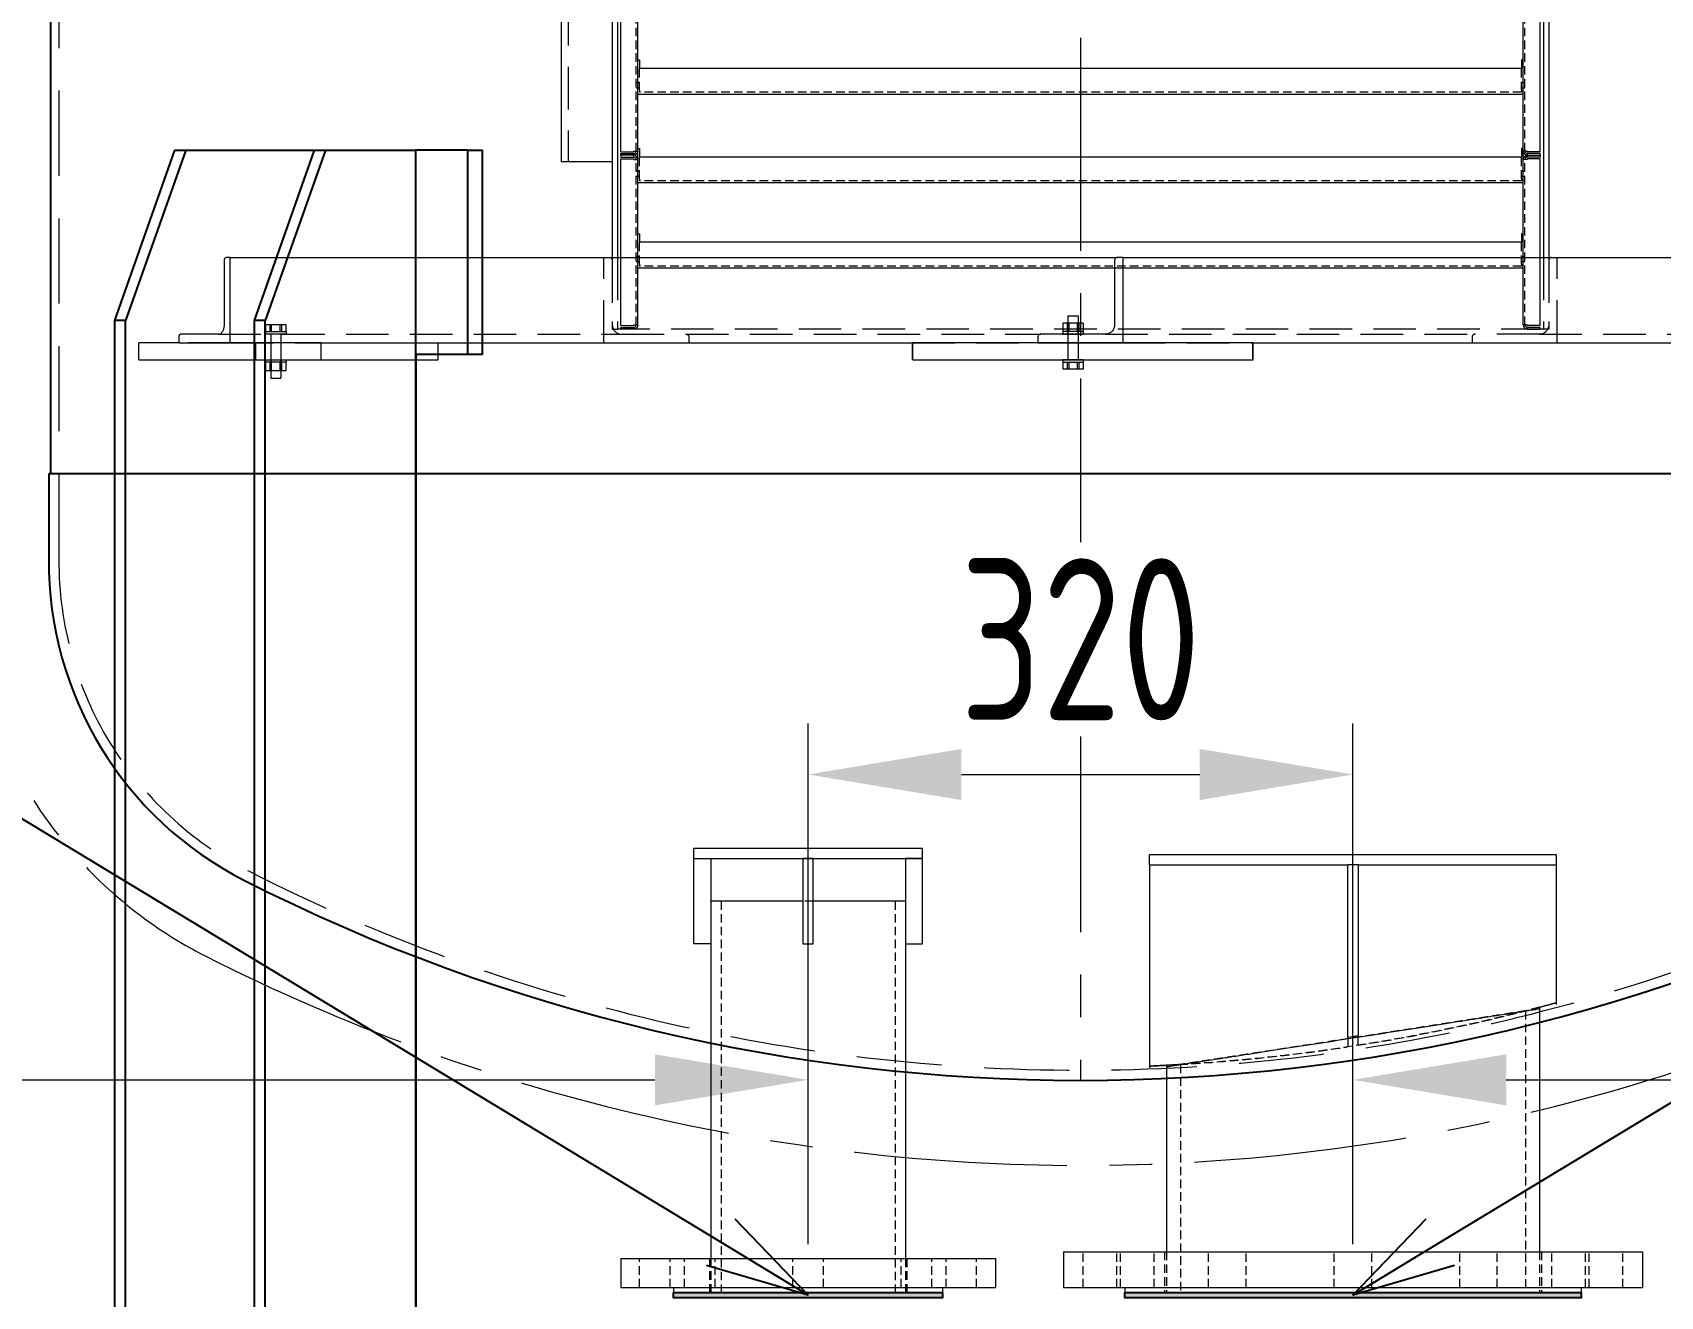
# Model space of a CAD drawing. Header units: millimetres. Extents: x -46397 to 283259, y -8690 to 23983.
# Drawn here: x 2798 to 3754, y 6253 to 6995 of the extents above; entities that cross this region are included whole.
import ezdxf
from ezdxf import colors
from ezdxf.entities.mleader import LeaderData, LeaderLine
from ezdxf.enums import TextEntityAlignment as Align
from ezdxf.math import Vec2, Vec3

# ---------------------------------------------------------------- set-up
doc = ezdxf.new("R2010")
doc.units = ezdxf.units.MM
doc.linetypes.add('CENTER', pattern=[2, 1.25, -0.25, 0.25, -0.25])
doc.linetypes.add('HIDDENX2', pattern=[0.75, 0.5, -0.25])
doc.layers.get('Defpoints').update_dxf_attribs({"lineweight": 0})
for name, color, linetype, lineweight in [('0-Dim', 7, 'Continuous', 0), ('AM_8', 1, 'Continuous', 25), ('DUONGCHINH', 7, 'Continuous', 25), ('DUONGTAM', 1, 'CENTER', 0), ('Long_AM_Visible', 30, 'Continuous', 25), ('PHANTOM 2', 8, 'Continuous', 0)]:
    doc.layers.add(name, color=color, linetype=linetype, lineweight=lineweight)
doc.styles.add('GHI CHÚ 1', font='isocp_IV25.ttf', dxfattribs={"width": 0.8})
doc.styles.add('Long_Text', font='isocp.shx', dxfattribs={"width": 0.7})
doc.styles.get("Standard").update_dxf_attribs({"font": 'isocp.shx', "width": 0.8})
doc.dimstyles.new('1-30SCALE', dxfattribs={"dimtxt": 75, "dimasz": 75, "dimexe": 37.5, "dimexo": 30, "dimgap": 30, "dimtad": 1, "dimtoh": 1, "dimdec": 0, "dimdsep": 46, "dimtxsty": 'GHI CHÚ 1', "dimcen": 0.09, "dimclrd": 256, "dimclre": 256, "dimclrt": 2, "dimadec": 0, "dimazin": 0, "dimtfac": 1, "dimtdec": 0, "dimtofl": 0, "dimtmove": 0, "dimatfit": 3, "dimfxl": 1, "dimlwd": 0, "dimlwe": 0, "dimarcsym": 0})

# ---------------------------------------------------------------- blocks, each defined once
blk = doc.blocks.new('_TagCircle')
at = {"color": 0, "linetype": 'ByBlock', "lineweight": -2, "transparency": 16777216}
blk.add_circle((0, 0), 4, dxfattribs=at)
at = {"layer": 'Long_AM_Visible', "color": 0, "transparency": 16777216, "style": 'Long_Text'}
blk.add_attdef('TAGNUMBER', text='', height=3, dxfattribs=at).set_placement((0, -1.5), align=Align.CENTER)
blk = doc.blocks.new('_Open30')
at = {"color": 0, "linetype": 'ByBlock', "lineweight": -2}
for p, q in [((-1, 0.268), (0, 0)), ((0, 0), (-1, -0.268)), ((0, 0), (-1, 0))]:
    blk.add_line(p, q, dxfattribs=at)
blk = doc.blocks.new('A$C84ccd93c')
at = {"color": 3, "linetype": 'HIDDENX2', "lineweight": 0, "ltscale": 100, "extrusion": (6.89019e-16, 1, 0)}
blk.add_line((-597.67, 1954.61), (-597.67, 454.61), dxfattribs=at)
at = {"color": 3, "linetype": 'HIDDENX2', "lineweight": 0, "ltscale": 100}
blk.add_lwpolyline([(-597.67, 454.61), (-597.67, 404.6, 0.284518), (-485.99, 221.3, 0.238987), (490.65, 221.3, 0.284518), (602.33, 404.6), (602.33, 454.61)], format="xyb", dxfattribs=at)
at = {"layer": 'DUONGCHINH', "color": 2, "ltscale": 10, "extrusion": (6.89019e-16, 1, 0)}
for p in [(-602.67, 1954.61), (607.33, 454.61)]:
    blk.add_line(p, (-602.67, 454.61), dxfattribs=at)
at = {"layer": 'DUONGCHINH', "color": 2, "ltscale": 10}
blk.add_lwpolyline([(-603.67, 454.61), (-603.67, 404.62, 0.28449), (-488.7, 215.95, 0.238987), (493.37, 215.95, 0.28449), (608.33, 404.62), (608.33, 454.61)], format="xyb", close=True, dxfattribs=at)
at = {"layer": 'DUONGTAM', "ltscale": 100}
blk.add_line((2.33, 2310.63), (2.33, 98.6), dxfattribs=at)
blk = doc.blocks.new('A$C21b6e0ab')
at = {"color": 150, "linetype": 'Continuous', "lineweight": 0, "ltscale": 10, "extrusion": (6.89019e-16, 1, 0)}
for p, q in [((-272.67, 1809.62), (-272.67, 581.61)), ((-269.67, 1809.62), (-269.67, 581.61)), ((-269.67, 1809.62), (-269.67, 581.61)), ((274.33, 1809.62), (274.33, 581.61)), ((274.33, 1809.62), (274.33, 581.61)), ((277.33, 1809.62), (277.33, 581.61)), ((-302.67, 1787.82), (-302.67, 637.81)), ((-272.67, 637.81), (-302.67, 637.81)), ((-500.51, 542.11), (-500.51, 579.94)), ((-497.22, 581.61), (-499.42, 581.61)), ((-497.22, 581.61), (-497.22, 531.61)), ((-497.22, 581.61), (24, 581.61)), ((27.33, 581.61), (501.89, 581.61)), ((-5.08, 547.36), (-1.82, 547.36)), ((-5.08, 547.36), (-5.08, 543.11)), ((-1.82, 547.36), (0.92, 547.36)), ((0.92, 547.36), (0.92, 543.11)), ((-504.05, 536.61), (-526.19, 536.61)), ((-1.55, 538.11), (-8.08, 538.11)), ((-8.08, 538.11), (-8.08, 536.61)), ((-8.03, 543.11), (-8.03, 538.11)), ((-4.6, 543.11), (-8.03, 543.11)), ((-4.6, 543.11), (-4.6, 538.11)), ((1.35, 543.11), (-4.6, 543.11)), ((3.92, 538.11), (-1.55, 538.11)), ((1.35, 543.11), (1.35, 538.11)), ((3.88, 543.11), (1.35, 543.11)), ((3.88, 543.11), (3.88, 538.11)), ((3.92, 538.11), (3.92, 536.61)), ((-550.74, 521.62), (-550.74, 531.62)), ((-527.09, 531.62), (-550.74, 531.62)), ((-527.09, 531.61), (-527.09, 534.94)), ((-527.09, 531.61), (-497.22, 531.61)), ((-497.22, 531.61), (-496.6, 531.61)), ((-443.66, 531.62), (-496.6, 531.62)), ((-443.66, 531.62), (-374.98, 531.62)), ((-443.66, 521.62), (-443.66, 531.62)), ((-374.98, 521.62), (-374.98, 531.62)), ((-374.98, 531.61), (-96.38, 531.61)), ((-96.38, 531.62), (-96.19, 531.62)), ((-96.38, 521.62), (-96.38, 531.62)), ((-96.19, 521.62), (-96.19, 531.62)), ((103.8, 531.62), (-96.19, 531.62)), ((103.8, 521.62), (103.8, 531.62)), ((103.8, 531.61), (379.65, 531.61)), ((-550.74, 521.62), (-443.66, 521.62)), ((-476.26, 521.62), (-476.26, 520.12)), ((-469.74, 520.12), (-476.26, 520.12)), ((-476.22, 515.12), (-476.22, 520.12)), ((-472.79, 515.12), (-472.79, 520.12)), ((-464.26, 520.12), (-469.74, 520.12)), ((-466.83, 515.12), (-466.83, 520.12)), ((-464.31, 515.12), (-464.31, 520.12)), ((-464.26, 521.62), (-464.26, 520.12)), ((-443.66, 521.62), (-374.98, 521.62)), ((-96.19, 521.62), (-96.38, 521.62)), ((-96.19, 521.62), (103.8, 521.62)), ((-8.08, 521.62), (-8.08, 520.12)), ((-8.08, 520.12), (-1.55, 520.12)), ((-8.03, 520.12), (-8.03, 516.12)), ((-4.6, 520.12), (-4.6, 516.12)), ((-1.55, 520.12), (3.92, 520.12)), ((1.35, 520.12), (1.35, 516.12)), ((3.88, 520.12), (3.88, 516.12)), ((3.92, 521.62), (3.92, 520.12)), ((-472.79, 515.12), (-476.22, 515.12)), ((-473.26, 515.12), (-473.26, 510.88)), ((-473.26, 510.88), (-470, 510.88)), ((-466.83, 515.12), (-472.79, 515.12)), ((-470, 510.88), (-467.26, 510.88)), ((-467.26, 515.12), (-467.26, 510.88)), ((-464.31, 515.12), (-466.83, 515.12)), ((-4.6, 516.12), (-8.03, 516.12)), ((1.35, 516.12), (-4.6, 516.12)), ((3.88, 516.12), (1.35, 516.12))]:
    blk.add_line(p, q, dxfattribs=at)
at = {"color": 1, "linetype": 'HIDDENX2', "lineweight": 0, "ltscale": 50, "extrusion": (6.89019e-16, 1, 0)}
for p, q in [((-298.67, 1443.61), (-298.67, 637.81)), ((-277.67, 531.61), (-277.67, 581.61)), ((-272.67, 581.61), (-272.67, 539.62)), ((-272.67, 579.94), (-272.67, 542.11)), ((-269.67, 581.61), (-269.67, 539.62)), ((-269.67, 581.61), (-269.67, 539.62)), ((274.33, 581.61), (274.33, 539.62)), ((274.33, 581.61), (274.33, 539.62)), ((277.33, 581.61), (277.33, 539.62)), ((277.33, 579.94), (277.33, 542.11)), ((282.33, 531.61), (282.33, 581.61)), ((-504.05, 536.61), (-267.17, 536.61)), ((-476.26, 538.12), (-469.74, 538.12)), ((-476.26, 538.12), (-476.26, 536.62)), ((-469.74, 536.62), (-476.26, 536.62)), ((-472.79, 542.12), (-476.22, 542.12)), ((-476.22, 538.12), (-476.22, 542.12)), ((-473.69, 538.12), (-473.69, 542.12)), ((-473.26, 536.62), (-473.26, 515.12)), ((-466.83, 542.12), (-472.79, 542.12)), ((-472.79, 538.12), (-472.79, 542.12)), ((-469.74, 538.12), (-464.26, 538.12)), ((-464.26, 536.62), (-469.74, 536.62)), ((-467.74, 538.12), (-467.74, 542.12)), ((-467.26, 536.62), (-467.26, 515.12)), ((-464.31, 542.12), (-466.83, 542.12)), ((-466.83, 538.12), (-466.83, 542.12)), ((-464.31, 538.12), (-464.31, 542.12)), ((-464.26, 538.12), (-464.26, 536.62)), ((-272.67, 539.62), (-269.67, 539.62)), ((274.33, 539.62), (-269.67, 539.62)), ((-267.17, 536.61), (-229.34, 536.61)), ((-229.34, 536.61), (-21, 536.61)), ((-8.08, 536.61), (-1.55, 536.61)), ((-8.08, 536.61), (-8.08, 536.61)), ((-5.51, 543.11), (-5.51, 538.11)), ((-5.08, 543.11), (-5.08, 521.62)), ((-5.08, 536.61), (-5.08, 543.11)), ((-1.55, 536.61), (3.92, 536.61)), ((0.45, 543.11), (0.45, 538.11)), ((0.92, 543.11), (0.92, 521.62)), ((0.92, 536.61), (0.92, 543.11)), ((3.92, 536.61), (3.92, 536.61)), ((16.83, 536.61), (234, 536.61)), ((271.83, 536.61), (234, 536.61)), ((271.83, 536.61), (508.72, 536.61)), ((277.33, 539.62), (274.33, 539.62)), ((-496.6, 531.62), (-527.09, 531.62)), ((-496.6, 531.61), (-374.98, 531.61)), ((-482.07, 521.62), (-482.07, 531.62)), ((-227.67, 534.94), (-227.67, 531.61)), ((-96.38, 531.61), (-22.67, 531.61)), ((27.33, 531.61), (103.8, 531.61)), ((103.62, 521.62), (103.62, 531.62)), ((232.33, 534.94), (232.33, 531.61)), ((-476.26, 521.62), (-469.74, 521.62)), ((-476.26, 521.62), (-476.26, 521.62)), ((-473.69, 515.12), (-473.69, 520.12)), ((-473.26, 515.12), (-473.26, 521.62)), ((-469.74, 521.62), (-464.26, 521.62)), ((-467.74, 515.12), (-467.74, 520.12)), ((-467.26, 515.12), (-467.26, 521.62)), ((-464.26, 521.62), (-464.26, 521.62)), ((-1.55, 521.62), (-8.08, 521.62)), ((-8.08, 521.62), (-8.08, 521.62)), ((-5.51, 520.12), (-5.51, 516.12)), ((3.92, 521.62), (-1.55, 521.62)), ((0.45, 520.12), (0.45, 516.12)), ((3.92, 521.62), (3.92, 521.62))]:
    blk.add_line(p, q, dxfattribs=at)
at = {"color": 1, "linetype": 'HIDDENX2', "lineweight": 0, "ltscale": 50, "extrusion": (0, 0, -1)}
for centre, radius, start, end in [((274.34, 579.94), 1.67, 90, 180), ((229.34, 534.94), 1.67, 90, 180), ((-271.83, 542.11), 5.5, 180, 270)]:
    blk.add_arc(centre, radius, start, end, dxfattribs=at)
at = {"color": 1, "linetype": 'HIDDENX2', "lineweight": 0, "ltscale": 50}
for centre, radius, start, end in [((279, 579.94), 1.67, 90, 180), ((-267.17, 542.11), 5.5, 180, 270), ((234, 534.94), 1.67, 90, 180)]:
    blk.add_arc(centre, radius, start, end, dxfattribs=at)
at = {"color": 150, "linetype": 'Continuous', "lineweight": 0, "ltscale": 10}
for points, knots in [([(-500.51, 579.94), (-500.51, 580.05), (-500.5, 580.16), (-500.48, 580.37), (-500.46, 580.47), (-500.41, 580.67), (-500.37, 580.76), (-500.3, 580.94), (-500.26, 581.01), (-500.17, 581.17), (-500.11, 581.25), (-499.98, 581.38), (-499.92, 581.44), (-499.71, 581.57), (-499.56, 581.61), (-499.42, 581.61)], [0, 0, 0, 0, 0.312011, 0.312011, 0.624021, 0.624021, 0.936032, 0.936032, 1.248043, 1.248043, 1.627769, 1.627769, 2.007495, 2.007495, 2.766948, 2.766948, 2.766948, 2.766948]), ([(24, 581.61), (24, 581.61), (24, 581.61), (23.87, 581.61), (23.75, 581.6), (23.47, 581.53), (23.32, 581.48), (22.99, 581.29), (22.82, 581.14), (22.56, 580.81), (22.46, 580.62), (22.36, 580.27), (22.33, 580.11), (22.33, 579.94)], [4.537418, 4.537418, 4.537418, 4.537418, 4.540215, 4.540215, 4.920362, 4.920362, 5.399342, 5.399342, 6.064077, 6.064077, 6.674933, 6.674933, 7.168212, 7.168212, 7.168212, 7.168212]), ([(-527.09, 534.94), (-527.09, 535.05), (-527.08, 535.16), (-527.06, 535.37), (-527.04, 535.47), (-527, 535.67), (-526.97, 535.77), (-526.91, 535.94), (-526.88, 536.02), (-526.8, 536.18), (-526.75, 536.25), (-526.65, 536.38), (-526.6, 536.44), (-526.49, 536.53), (-526.43, 536.56), (-526.31, 536.6), (-526.25, 536.61), (-526.19, 536.61)], [0, 0, 0, 0, 0.312638, 0.312638, 0.625276, 0.625276, 0.937914, 0.937914, 1.250551, 1.250551, 1.609957, 1.609957, 1.969363, 1.969363, 2.328769, 2.328769, 2.688175, 2.688175, 2.688175, 2.688175]), ([(-504.05, 536.61), (-503.83, 536.61), (-503.6, 536.65), (-503.13, 536.79), (-502.9, 536.9), (-502.45, 537.2), (-502.23, 537.39), (-501.83, 537.83), (-501.64, 538.08), (-501.33, 538.59), (-501.2, 538.85), (-500.96, 539.42), (-500.86, 539.73), (-500.69, 540.38), (-500.62, 540.72), (-500.53, 541.42), (-500.51, 541.77), (-500.51, 542.11)], [9.055106, 9.055106, 9.055106, 9.055106, 10.298051, 10.298051, 11.540995, 11.540995, 12.78394, 12.78394, 14.026884, 14.026884, 15.05543, 15.05543, 16.083976, 16.083976, 17.112521, 17.112521, 18.141067, 18.141067, 18.141067, 18.141067]), ([(-21, 536.61), (-21, 536.61), (-21, 536.61), (-21.13, 536.61), (-21.26, 536.6), (-21.54, 536.53), (-21.69, 536.47), (-22.02, 536.28), (-22.19, 536.13), (-22.45, 535.8), (-22.54, 535.61), (-22.64, 535.26), (-22.67, 535.1), (-22.67, 534.94)], [4.515441, 4.515441, 4.515441, 4.515441, 4.524921, 4.524921, 4.90607, 4.90607, 5.388346, 5.388346, 6.053302, 6.053302, 6.664672, 6.664672, 7.146502, 7.146502, 7.146502, 7.146502]), ([(22.33, 542.11), (22.33, 541.95), (22.33, 541.79), (22.25, 540.91), (22.04, 540.2), (21.37, 538.92), (20.91, 538.35), (19.88, 537.49), (19.34, 537.18), (18.34, 536.81), (17.9, 536.7), (17.25, 536.63), (17.05, 536.61), (16.84, 536.61), (16.84, 536.61), (16.83, 536.61)], [19.375768, 19.375768, 19.375768, 19.375768, 19.860468, 19.860468, 22.043366, 22.043366, 24.21338, 24.21338, 26.058816, 26.058816, 27.423408, 27.423408, 28.023898, 28.023898, 28.037872, 28.037872, 28.037872, 28.037872])]:
    blk.add_open_spline(points, degree=3, knots=knots, dxfattribs=at)
for points in [[(22.33, 579.94), (22.33, 567.33), (22.33, 554.72), (22.33, 542.11)], [(27.33, 581.61), (26.22, 581.61), (25.11, 581.61), (24, 581.61)], [(27.33, 531.61), (27.33, 548.28), (27.33, 564.95), (27.33, 581.61)], [(16.83, 536.61), (4.22, 536.61), (-8.39, 536.61), (-21, 536.61)], [(-22.67, 534.94), (-22.67, 533.83), (-22.67, 532.72), (-22.67, 531.61)], [(-22.67, 531.61), (-6.01, 531.61), (10.67, 531.61), (27.33, 531.61)]]:
    blk.add_open_spline(points, degree=3, dxfattribs=at)
blk = doc.blocks.new('A$C9ca2f7a3')
at = {"color": 2, "linetype": 'Continuous', "lineweight": 0, "ltscale": 10, "extrusion": (6.89019e-16, 1, 0)}
for p, q in [((-267.67, 643.67), (-267.67, 741.57)), ((-257.67, 644.02), (-257.67, 741.22)), ((262.33, 644.02), (262.33, 741.22)), ((272.33, 643.67), (272.33, 741.57)), ((-257.67, 697.61), (-256.67, 697.61)), ((-256.67, 697.61), (-256.67, 692.61)), ((261.33, 692.61), (-256.67, 692.61)), ((261.33, 697.61), (261.33, 692.61)), ((262.33, 697.61), (261.33, 697.61)), ((-257.67, 677.61), (262.33, 677.61)), ((-267.67, 643.67), (-260.07, 643.67)), ((-267.67, 642.62), (-260.07, 642.62)), ((-267.67, 641.62), (-267.67, 642.62)), ((-260.07, 641.62), (-267.67, 641.62)), ((-267.67, 641.62), (-267.67, 640.62)), ((-260.07, 641.62), (-267.67, 641.62)), ((-267.67, 640.62), (-260.07, 640.62)), ((-260.07, 643.67), (-260.07, 644.02)), ((-260.07, 644.02), (-257.67, 644.02)), ((-260.07, 642.62), (-260.07, 641.62)), ((-260.07, 640.62), (-260.07, 641.62)), ((-257.67, 645.61), (-256.67, 645.61)), ((-257.67, 639.22), (-257.67, 644.02)), ((-256.67, 645.61), (-256.67, 640.61)), ((261.33, 640.61), (-256.67, 640.61)), ((261.33, 645.61), (261.33, 640.61)), ((262.33, 645.61), (261.33, 645.61)), ((264.73, 644.02), (262.33, 644.02)), ((262.33, 639.22), (262.33, 644.02)), ((264.73, 643.67), (264.73, 644.02)), ((272.33, 643.67), (264.73, 643.67)), ((264.73, 642.62), (264.73, 641.62)), ((272.33, 642.62), (264.73, 642.62)), ((264.73, 640.62), (264.73, 641.62)), ((264.73, 641.62), (272.33, 641.62)), ((264.73, 641.62), (272.33, 641.62)), ((272.33, 640.62), (264.73, 640.62)), ((272.33, 641.62), (272.33, 642.62)), ((272.33, 641.62), (272.33, 640.62)), ((-267.67, 639.57), (-260.07, 639.57)), ((-267.67, 541.67), (-267.67, 639.57)), ((-260.07, 639.57), (-260.07, 639.22)), ((-260.07, 639.22), (-257.67, 639.22)), ((-257.67, 542.02), (-257.67, 639.22)), ((264.73, 639.22), (262.33, 639.22)), ((262.33, 542.02), (262.33, 639.22)), ((272.33, 639.57), (264.73, 639.57)), ((264.73, 639.57), (264.73, 639.22)), ((272.33, 541.67), (272.33, 639.57)), ((-257.67, 625.61), (262.33, 625.61)), ((-257.67, 595.61), (-256.67, 595.61)), ((-256.67, 595.61), (-256.67, 590.61)), ((261.33, 595.61), (261.33, 590.61)), ((262.33, 595.61), (261.33, 595.61)), ((261.33, 590.61), (-256.67, 590.61)), ((-257.67, 575.61), (262.33, 575.61)), ((-267.67, 541.67), (-260.07, 541.67)), ((-267.67, 540.62), (-260.07, 540.62)), ((-267.67, 539.62), (-267.67, 540.62)), ((-260.07, 539.62), (-267.67, 539.62)), ((-260.07, 541.67), (-260.07, 542.02)), ((-260.07, 542.02), (-257.67, 542.02)), ((-260.07, 540.62), (-260.07, 539.62)), ((264.73, 542.02), (262.33, 542.02)), ((264.73, 541.67), (264.73, 542.02)), ((272.33, 541.67), (264.73, 541.67)), ((264.73, 540.62), (264.73, 539.62)), ((272.33, 540.62), (264.73, 540.62)), ((264.73, 539.62), (272.33, 539.62)), ((272.33, 539.62), (272.33, 540.62))]:
    blk.add_line(p, q, dxfattribs=at)
at = {"color": 4, "linetype": 'HIDDENX2', "lineweight": 0, "ltscale": 10, "extrusion": (6.89019e-16, 1, 0)}
for p, q in [((-258.67, 644.02), (-258.67, 741.22)), ((263.33, 644.02), (263.33, 741.22)), ((-256.67, 679.81), (-256.67, 692.61)), ((261.33, 679.81), (261.33, 692.61)), ((-257.67, 684.12), (-258.67, 684.12)), ((-257.67, 681.12), (-258.67, 681.12)), ((-256.67, 684.11), (-257.67, 684.11)), ((-256.67, 681.11), (-257.67, 681.11)), ((-256.67, 679.81), (-256.67, 678.61)), ((262.33, 684.11), (261.33, 684.11)), ((262.33, 681.11), (261.33, 681.11)), ((261.33, 679.81), (261.33, 678.61)), ((263.33, 684.12), (262.33, 684.12)), ((263.33, 681.12), (262.33, 681.12)), ((261.33, 678.61), (-256.67, 678.61)), ((-256.67, 627.81), (-256.67, 640.61)), ((261.33, 627.81), (261.33, 640.61)), ((-258.67, 542.02), (-258.67, 639.22)), ((-257.67, 632.12), (-258.67, 632.12)), ((-256.67, 632.11), (-257.67, 632.11)), ((262.33, 632.11), (261.33, 632.11)), ((263.33, 632.12), (262.33, 632.12)), ((263.33, 542.02), (263.33, 639.22)), ((-257.67, 629.12), (-258.67, 629.12)), ((-256.67, 629.11), (-257.67, 629.11)), ((-256.67, 627.81), (-256.67, 626.61)), ((261.33, 626.61), (-256.67, 626.61)), ((262.33, 629.11), (261.33, 629.11)), ((261.33, 627.81), (261.33, 626.61)), ((263.33, 629.12), (262.33, 629.12)), ((-256.67, 577.81), (-256.67, 590.61)), ((261.33, 577.81), (261.33, 590.61)), ((-257.67, 582.12), (-258.67, 582.12)), ((-257.67, 579.12), (-258.67, 579.12)), ((-256.67, 582.11), (-257.67, 582.11)), ((-256.67, 579.11), (-257.67, 579.11)), ((-256.67, 577.81), (-256.67, 576.61)), ((261.33, 576.61), (-256.67, 576.61)), ((262.33, 582.11), (261.33, 582.11)), ((262.33, 579.11), (261.33, 579.11)), ((261.33, 577.81), (261.33, 576.61)), ((263.33, 582.12), (262.33, 582.12)), ((263.33, 579.12), (262.33, 579.12))]:
    blk.add_line(p, q, dxfattribs=at)
at = {"color": 2, "linetype": 'Continuous', "lineweight": 0, "ltscale": 10, "extrusion": (0, 0, -1)}
for centre, radius, start, end in [((260.07, 644.02), 2.4, 180, 270), ((260.07, 639.22), 1.4, 90, 180), ((-264.73, 639.22), 2.4, 0, 90), ((-264.73, 644.02), 1.4, 270, 0), ((260.07, 542.02), 2.4, 180, 270), ((-264.73, 542.02), 1.4, 270, 0)]:
    blk.add_arc(centre, radius, start, end, dxfattribs=at)
at = {"color": 2, "linetype": 'Continuous', "lineweight": 0, "ltscale": 10}
for centre, radius, start, end in [((-260.07, 644.02), 1.4, 270, 0), ((-260.07, 639.22), 2.4, 0, 90), ((264.73, 644.02), 2.4, 180, 270), ((264.73, 639.22), 1.4, 90, 180), ((-260.07, 542.02), 1.4, 270, 0), ((264.73, 542.02), 2.4, 180, 270)]:
    blk.add_arc(centre, radius, start, end, dxfattribs=at)
blk = doc.blocks.new('A$Cbc6c2a49')
at = {"color": 2, "linetype": 'Continuous', "lineweight": 0, "ltscale": 10, "extrusion": (6.89019e-16, 1, 0)}
for p, q in [((-90.52, 234.73), (-224.82, 234.73)), ((-224.82, 228.73), (-224.82, 234.73)), ((-90.52, 228.73), (-90.52, 234.73)), ((281.88, 231.01), (42.78, 231.01)), ((42.78, 225.01), (42.78, 231.01)), ((281.88, 225.01), (281.88, 231.01)), ((-224.82, 228.73), (-90.52, 228.73)), ((42.82, 225.01), (42.78, 225.01)), ((42.78, 225.01), (42.78, 105.96)), ((42.82, 225.01), (159.33, 225.01)), ((162.33, 225.01), (159.33, 225.01)), ((159.33, 123.93), (159.33, 225.01)), ((165.33, 225.01), (162.33, 225.01)), ((165.33, 225.01), (165.33, 124.86)), ((165.33, 225.01), (281.85, 225.01)), ((281.88, 225.01), (281.85, 225.01)), ((281.88, 143.16), (281.88, 225.01)), ((-160.67, 203.73), (-214.82, 203.73)), ((-214.82, 203.73), (-214.82, -6)), ((-100.52, 203.73), (-154.67, 203.73)), ((-100.52, 203.73), (-100.52, -6)), ((-214.82, 178.73), (-224.82, 178.73)), ((281.88, 144.16), (281.88, 144.16)), ((271.88, 141.48), (271.88, -2)), ((165.33, 123.78), (165.33, 124.86)), ((159.33, 123.93), (159.33, 122.85)), ((42.78, 106.96), (42.78, 106.95)), ((52.78, 107.42), (52.78, -2)), ((-267.67, -6), (-47.67, -6)), ((-267.67, -6), (-267.67, -23)), ((-47.67, -6), (-47.67, -23)), ((-7.67, -2), (332.33, -2)), ((-7.67, -2), (-7.67, -23)), ((332.33, -2), (332.33, -23)), ((-267.67, -23), (-47.67, -23)), ((-236.67, -23), (-236.67, -26)), ((-236.67, -26), (-78.67, -26)), ((-78.67, -23), (-78.67, -26)), ((-7.67, -23), (332.33, -23)), ((28.33, -23), (28.33, -26)), ((28.33, -26), (296.33, -26)), ((296.33, -23), (296.33, -26))]:
    blk.add_line(p, q, dxfattribs=at)
at = {"color": 1, "linetype": 'HIDDENX2', "lineweight": 0, "ltscale": 10, "extrusion": (6.89019e-16, 1, 0)}
for p, q in [((-208.8, 203.73), (-208.8, -26)), ((-154.67, 203.73), (-160.67, 203.73)), ((-106.54, 203.73), (-106.54, -26)), ((263.7, 139.36), (263.7, -26)), ((165.33, 119.15), (165.33, 124.78)), ((159.33, 123.85), (159.33, 118.22)), ((60.96, 107.87), (60.96, -26)), ((-256.67, -23), (-256.67, -6)), ((-238.67, -23), (-238.67, -6)), ((-230.31, -23), (-230.31, -6)), ((-215.67, -6), (-215.67, -26)), ((-214.82, -6), (-214.82, -26)), ((-212.31, -23), (-212.31, -6)), ((-166.67, -23), (-166.67, -6)), ((-148.67, -23), (-148.67, -6)), ((-103.03, -23), (-103.03, -6)), ((-100.52, -6), (-100.52, -26)), ((-99.67, -6), (-99.67, -26)), ((-85.03, -23), (-85.03, -6)), ((-76.67, -23), (-76.67, -6)), ((-58.67, -23), (-58.67, -6)), ((3.83, -23), (3.83, -2)), ((23.59, -23), (23.59, -2)), ((25.83, -23), (25.83, -2)), ((45.59, -23), (45.59, -2)), ((51.58, -2), (51.58, -26)), ((52.78, -2), (52.78, -26)), ((77.58, -23), (77.58, -2)), ((99.58, -23), (99.58, -2)), ((151.33, -23), (151.33, -2)), ((173.33, -23), (173.33, -2)), ((225.08, -23), (225.08, -2)), ((247.08, -23), (247.08, -2)), ((271.88, -2), (271.88, -26)), ((273.08, -2), (273.08, -26)), ((279.07, -23), (279.07, -2)), ((298.83, -23), (298.83, -2)), ((301.07, -23), (301.07, -2)), ((320.83, -23), (320.83, -2))]:
    blk.add_line(p, q, dxfattribs=at)
at = {"color": 2, "linetype": 'Continuous', "lineweight": 0, "ltscale": 10}
for points in [[(-224.82, 228.73), (-214.82, 228.73), (-214.82, 178.73), (-224.82, 178.73)], [(-154.67, 228.73), (-160.67, 228.73), (-160.67, 178.73), (-154.67, 178.73)], [(-90.52, 228.73), (-100.52, 228.73), (-100.52, 178.73), (-90.52, 178.73)]]:
    blk.add_lwpolyline(points, close=True, dxfattribs=at)
for centre, radius, start, end in [((-2.67, 1186), 1080, 284.72476, 285.27625), ((-2.67, 1185), 1073.36, 278.68068, 279.00481), ((-2.67, 1186), 1080, 272.41192, 272.9452)]:
    blk.add_arc(centre, radius, start, end, dxfattribs=at)
at = {"color": 2, "linetype": 'Continuous', "lineweight": 0, "ltscale": 10, "extrusion": (0, 0, -1)}
for start, end in [(254.72381, 255.27305), (267.05699, 267.58809)]:
    blk.add_arc((2.67, 1186), 1080, start, end, dxfattribs=at)
at = {"color": 1, "linetype": 'HIDDENX2', "lineweight": 0, "ltscale": 10, "extrusion": (0, 0, -1)}
for start, end in [(255.27305, 267.05699), (255.27305, 255.72129), (266.62237, 267.05699)]:
    blk.add_arc((2.67, 1186), 1080, start, end, dxfattribs=at)
at = {"color": 1, "linetype": 'HIDDENX2', "lineweight": 0, "ltscale": 10}
for start, end in [(278.94905, 284.72476), (272.9452, 278.62696)]:
    blk.add_arc((-2.67, 1186), 1080, start, end, dxfattribs=at)
at = {"color": 2, "linetype": 'Continuous', "lineweight": 0, "ltscale": 10}
blk.add_open_spline([(271.88, 140.48), (271.88, 140.48), (271.72, 140.45), (271.05, 140.35), (270.53, 140.26), (269.15, 140.05), (268.28, 139.91), (266.19, 139.58), (264.96, 139.38), (262.18, 138.95), (260.62, 138.7), (257.19, 138.16), (255.33, 137.87), (251.33, 137.24), (249.2, 136.9), (244.73, 136.2), (242.39, 135.83), (237.54, 135.07), (234.94, 134.66), (229.46, 133.8), (226.58, 133.35), (220.58, 132.4), (217.45, 131.91), (211.02, 130.91), (207.7, 130.39), (200.94, 129.33), (197.49, 128.79), (190.5, 127.7), (186.96, 127.15), (179.88, 126.04), (176.33, 125.49), (169.28, 124.39), (165.78, 123.85), (158.89, 122.78), (155.39, 122.24), (148.34, 121.14), (144.79, 120.59), (137.71, 119.49), (134.17, 118.95), (127.19, 117.86), (123.73, 117.33), (116.97, 116.29), (113.66, 115.77), (107.22, 114.78), (104.1, 114.3), (98.09, 113.38), (95.21, 112.93), (89.73, 112.09), (87.13, 111.69), (82.28, 110.94), (79.94, 110.58), (75.47, 109.9), (73.34, 109.57), (69.34, 108.96), (67.48, 108.67), (64.05, 108.15), (62.49, 107.91), (59.71, 107.48), (58.48, 107.29), (56.39, 106.97), (55.51, 106.84), (54.13, 106.63), (53.62, 106.55), (52.95, 106.45), (52.78, 106.42), (52.78, 106.42)], degree=3, knots=[0, 0, 0, 0, 10.310277, 10.310277, 20.620554, 20.620554, 30.930831, 30.930831, 41.241109, 41.241109, 51.551386, 51.551386, 61.861663, 61.861663, 72.17194, 72.17194, 82.482217, 82.482217, 92.930722, 92.930722, 103.379227, 103.379227, 113.827732, 113.827732, 124.276237, 124.276237, 134.724742, 134.724742, 145.173246, 145.173246, 155.621751, 155.621751, 166.070256, 166.070256, 176.515688, 176.515688, 186.961119, 186.961119, 197.406551, 197.406551, 207.851982, 207.851982, 218.297414, 218.297414, 228.742845, 228.742845, 239.188277, 239.188277, 249.633709, 249.633709, 259.943671, 259.943671, 270.253634, 270.253634, 280.563597, 280.563597, 290.87356, 290.87356, 301.183523, 301.183523, 311.493485, 311.493485, 321.803448, 321.803448, 332.113411, 332.113411, 332.113411, 332.113411], dxfattribs=at)
at = {"color": 1, "linetype": 'HIDDENX2', "lineweight": 0, "ltscale": 10}
blk.add_open_spline([(263.7, 139.36), (263.7, 139.36), (263.55, 139.34), (262.93, 139.24), (262.46, 139.16), (261.18, 138.96), (260.37, 138.84), (258.43, 138.53), (257.3, 138.35), (254.72, 137.95), (253.28, 137.72), (250.11, 137.22), (248.38, 136.95), (244.68, 136.37), (242.71, 136.06), (238.58, 135.41), (236.41, 135.07), (231.92, 134.36), (229.52, 133.99), (224.45, 133.19), (221.78, 132.77), (216.23, 131.9), (213.34, 131.45), (207.38, 130.52), (204.32, 130.04), (198.06, 129.06), (194.86, 128.56), (188.4, 127.56), (185.13, 127.05), (178.57, 126.03), (175.28, 125.51), (168.76, 124.5), (165.52, 124), (159.15, 123.01), (155.91, 122.5), (149.39, 121.49), (146.1, 120.98), (139.55, 119.97), (136.28, 119.46), (129.81, 118.46), (126.62, 117.97), (120.36, 117), (117.29, 116.53), (111.33, 115.61), (108.45, 115.17), (102.89, 114.31), (100.22, 113.9), (95.15, 113.12), (92.75, 112.75), (88.26, 112.06), (86.09, 111.73), (81.96, 111.09), (79.99, 110.79), (76.29, 110.22), (74.56, 109.96), (71.39, 109.47), (69.94, 109.25), (67.37, 108.85), (66.24, 108.68), (64.3, 108.38), (63.49, 108.26), (62.21, 108.06), (61.74, 107.99), (61.11, 107.9), (60.96, 107.87), (60.96, 107.87)], degree=3, knots=[0, 0, 0, 0, 9.540414, 9.540414, 19.080829, 19.080829, 28.621243, 28.621243, 38.161657, 38.161657, 47.702071, 47.702071, 57.242486, 57.242486, 66.7829, 66.7829, 76.323314, 76.323314, 85.991342, 85.991342, 95.659369, 95.659369, 105.327397, 105.327397, 114.995424, 114.995424, 124.663451, 124.663451, 134.331479, 134.331479, 143.999506, 143.999506, 153.667534, 153.667534, 163.332938, 163.332938, 172.998342, 172.998342, 182.663746, 182.663746, 192.32915, 192.32915, 201.994554, 201.994554, 211.659958, 211.659958, 221.325363, 221.325363, 230.990767, 230.990767, 240.530913, 240.530913, 250.071059, 250.071059, 259.611205, 259.611205, 269.151351, 269.151351, 278.691497, 278.691497, 288.231643, 288.231643, 297.771789, 297.771789, 307.311935, 307.311935, 307.311935, 307.311935], dxfattribs=at)
blk = doc.blocks.new('*D186')
at = {"layer": 'Defpoints', "color": 0, "transparency": 16777216}
for p in [(3253.15, 6380.44), (3253.15, 6254.06, -1.5), (1253.15, 6192.56, -1.5)]:
    blk.add_point(p, dxfattribs=at)
at = {"layer": 'PHANTOM 2', "linetype": 'Continuous', "lineweight": 0, "transparency": 16777216}
for p, q in [((1253.15, 6222.56), (1253.15, 6410.44)), ((3253.15, 6284.06), (3253.15, 6410.44)), ((1343.15, 6380.44), (3163.15, 6380.44))]:
    blk.add_line(p, q, dxfattribs=at)
at = {"layer": 'PHANTOM 2', "transparency": 16777216}
for points in [[(1343.15, 6395.44), (1343.15, 6365.44), (1253.15, 6380.44)], [(3163.15, 6395.44), (3163.15, 6365.44), (3253.15, 6380.44)]]:
    blk.add_solid(points, dxfattribs=at)
at = {"layer": 'PHANTOM 2', "color": 2, "transparency": 16777216, "insert": (2253.15, 6459.8), "char_height": 95, "attachment_point": 5, "style": 'GHI CHÚ 1'}
blk.add_mtext('2000', dxfattribs=at)
blk = doc.blocks.new('*D187')
at = {"layer": 'Defpoints', "color": 0, "transparency": 16777216}
for p in [(3573.15, 6559.7), (3253.15, 6254.06, -1.5), (3573.15, 6254.06, -1.5)]:
    blk.add_point(p, dxfattribs=at)
at = {"layer": 'PHANTOM 2', "linetype": 'Continuous', "lineweight": 0, "transparency": 16777216}
for p, q in [((3253.15, 6284.06), (3253.15, 6589.7)), ((3573.15, 6284.06), (3573.15, 6589.7)), ((3343.15, 6559.7), (3483.15, 6559.7))]:
    blk.add_line(p, q, dxfattribs=at)
at = {"layer": 'PHANTOM 2', "transparency": 16777216}
for points in [[(3343.15, 6574.7), (3343.15, 6544.7), (3253.15, 6559.7)], [(3483.15, 6574.7), (3483.15, 6544.7), (3573.15, 6559.7)]]:
    blk.add_solid(points, dxfattribs=at)
at = {"layer": 'PHANTOM 2', "color": 2, "transparency": 16777216, "insert": (3413.15, 6639.06), "char_height": 95, "attachment_point": 5, "style": 'GHI CHÚ 1', "bg_fill": 3, "box_fill_scale": 1.1, "bg_fill_color": 256, "bg_fill_true_color": 13158600, "bg_fill_transparency": 0}
blk.add_mtext('320', dxfattribs=at)
blk = doc.blocks.new('*D188')
at = {"layer": 'Defpoints', "color": 0, "transparency": 16777216}
for p in [(4688.16, 6380.44), (3573.15, 6254.06, -1.5), (4688.16, 6142.56, -1.5)]:
    blk.add_point(p, dxfattribs=at)
at = {"layer": 'PHANTOM 2', "linetype": 'Continuous', "lineweight": 0, "transparency": 16777216}
for p, q in [((3573.15, 6284.06), (3573.15, 6410.44)), ((4688.16, 6172.56), (4688.16, 6410.44)), ((3663.15, 6380.44), (4598.16, 6380.44))]:
    blk.add_line(p, q, dxfattribs=at)
at = {"layer": 'PHANTOM 2', "transparency": 16777216}
for points in [[(3663.15, 6395.44), (3663.15, 6365.44), (3573.15, 6380.44)], [(4598.16, 6395.44), (4598.16, 6365.44), (4688.16, 6380.44)]]:
    blk.add_solid(points, dxfattribs=at)
at = {"layer": 'PHANTOM 2', "color": 2, "transparency": 16777216, "insert": (4130.65, 6457.94), "char_height": 95, "attachment_point": 5, "style": 'GHI CHÚ 1'}
blk.add_mtext('1115', dxfattribs=at)
blk = doc.blocks.new('sd2-5')
at = {"layer": 'DUONGCHINH', "ltscale": 10, "extrusion": (6.89019e-16, 1, 0)}
for p, q in [((-188.11, 621.61), (-152.75, 721.61)), ((-146.39, 721.61), (-181.74, 621.61)), ((-152.75, 721.61), (-146.67, 721.61)), ((-146.67, 721.61), (-145.79, 721.61)), ((-145.79, 721.61), (-134.47, 721.61)), ((-134.47, 721.61), (-71.01, 721.61)), ((-106.08, 621.61), (-70.73, 721.61)), ((-64.36, 721.61), (-99.72, 621.61)), ((-71.01, 721.61), (-64.64, 721.61)), ((-64.64, 721.61), (-11.61, 721.61)), ((19.31, 721.61), (-11.61, 721.61)), ((-11.33, 12), (-11.33, 721.61)), ((19.31, 721.61), (27.91, 721.61)), ((19.31, 601.61), (19.31, 721.61)), ((27.91, 601.61), (27.91, 721.61)), ((-188.11, 12), (-188.11, 621.61)), ((-181.74, 621.61), (-188.11, 621.61)), ((-181.74, 12), (-181.74, 621.61)), ((-106.08, 12), (-106.08, 621.61)), ((-99.72, 621.61), (-106.08, 621.61)), ((-99.72, 12), (-99.72, 621.61)), ((19.31, 601.61), (-11.61, 601.61)), ((-11.33, 601.61), (-11.33, 12)), ((27.91, 601.61), (19.31, 601.61)), ((-199.72, 12), (0, 12)), ((-199.72, 0), (-199.72, 12)), ((0, 12), (0.28, 12)), ((0.28, 0), (0.28, 12)), ((-199.72, 0), (0, 0)), ((0, 0), (0.28, 0))]:
    blk.add_line(p, q, dxfattribs=at)

msp = doc.modelspace()

# ---------------------------------------------------------------- hatches: boundary and pattern name
at = {"layer": 'AM_8'}
for points in [[(3174.15, 6252.56), (3332.15, 6252.56), (3332.15, 6255.55), (3174.15, 6255.55)], [(3439.15, 6252.56), (3707.15, 6252.56), (3707.15, 6255.55), (3707.15, 6255.55), (3439.15, 6255.55)]]:
    msp.add_hatch(color=4, dxfattribs=at).paths.add_polyline_path(points)

# ---------------------------------------------------------------- linework, layer by layer
at = {"elevation": -1.5}
for points in [[(3174.15, 6255.55), (3332.15, 6255.55), (3332.15, 6252.56), (3174.15, 6252.56)], [(3439.15, 6255.55), (3707.15, 6255.55), (3707.15, 6252.56), (3439.15, 6252.56)]]:
    msp.add_lwpolyline(points, close=True, dxfattribs=at)

# ---------------------------------------------------------------- block references
for name, p in [('A$Cbc6c2a49', (3410.82, 6281.56, -1.5)), ('A$C84ccd93c', (3410.82, 6281.56, -1.5)), ('A$C21b6e0ab', (3410.82, 6281.56, -1.5)), ('A$C9ca2f7a3', (3410.82, 6281.56, -1.5)), ('sd2-5', (3034.03, 6204.56, -1.5))]:
    msp.add_blockref(name, p)

# ---------------------------------------------------------------- dimensions: what is measured, and where the dimension line sits
at = {"layer": 'PHANTOM 2'}
dim = msp.add_linear_dim(base=(3253.15, 6380.44), p1=(1253.15, 6192.56, -1.5), p2=(3253.15, 6254.06, -1.5), dimstyle='1-30SCALE', override={"dimtxt": 95, "dimasz": 90, "dimexe": 30, "dimtmove": 1}, dxfattribs=at)
dim.commit()
dim.dimension.update_dxf_attribs({"geometry": '*D186', "text_midpoint": (2253.15, 6459.8)})

# ---------------------------------------------------------------- leaders
at = {"layer": '0-Dim', "color": 6}
ml = msp.add_multileader_block('Standard', dxfattribs=at)
ml.set_content('_TagCircle', color=6, scale=30)
ml.set_attribute('TAGNUMBER', 'N6', width=0)
ml.set_leader_properties(color=5)
ml.set_arrow_properties(name='OPEN30')
ml.build(insert=Vec2(0, 0))
ml.multileader.update_dxf_attribs({"has_dogleg": 0, "text_left_attachment_type": 6, "text_right_attachment_type": 6, "dogleg_length": 0.36, "arrow_head_size": 60, "block_connection_type": 1})
ctx = ml.context
ctx.base_point, ctx.char_height, ctx.arrow_head_size, ctx.landing_gap_size, ctx.plane_origin = Vec3(2550.62, 6679.48, -1.5), 56, 60, 1.4, Vec3(2900.91, 6576.2, -1.5)
ctx.left_attachment, ctx.right_attachment, ctx.attachment_type = 6, 6, 1
notes = []
notes.append((ctx, [(0, (1, 1, 0), (2550.98, 6679.48, -1.5), (-1, 0), 0.36, [(0, [(3253.15, 6254.06, -1.5)], 0, [])])]))
ctx.block.insert = Vec3(2550.62, 6679.48, -1.5)
ml = msp.add_multileader_block('Standard', dxfattribs=at)
ml.set_content('_TagCircle', color=6, scale=-30)
ml.set_attribute('TAGNUMBER', 'N7', width=0)
ml.set_leader_properties(color=5)
ml.set_arrow_properties(name='OPEN30')
ml.build(insert=Vec2(0, 0))
ml.multileader.update_dxf_attribs({"has_dogleg": 0, "text_left_attachment_type": 6, "text_right_attachment_type": 6, "dogleg_length": 0.36, "arrow_head_size": 60, "block_connection_type": 1})
ctx = ml.context
ctx.base_point, ctx.char_height, ctx.arrow_head_size, ctx.landing_gap_size, ctx.plane_origin = Vec3(4275.68, 6679.48, -1.5), 56, 60, 1.4, Vec3(3925.39, 6576.2, -1.5)
ctx.left_attachment, ctx.right_attachment, ctx.text_align_type, ctx.attachment_type = 6, 6, 2, 1
notes.append((ctx, [(0, (1, 1, 0), (4275.32, 6679.48, -1.5), (1, 0), 0.36, [(0, [(3573.15, 6254.06, -1.5)], 0, [])])]))
ctx.block.insert, ctx.block.scale = Vec3(4275.68, 6679.48, -1.5), Vec3(-30, 30, 30)
for ctx, leaders in notes:
    for number, flags, end, landing, length, lines in leaders:
        leader = LeaderData()
        leader.index, (leader.has_last_leader_line, leader.has_dogleg_vector, leader.attachment_direction) = number, flags
        leader.last_leader_point, leader.dogleg_vector, leader.dogleg_length = Vec3(end), Vec3(landing), length
        for number, points, colour, breaks in lines:
            line = LeaderLine()
            line.index, line.vertices, line.color, line.breaks = number, Vec3.list(points), colors.encode_raw_color(colour), breaks
            leader.lines.append(line)
        ctx.leaders.append(leader)

# ---------------------------------------------------------------- next in the draw order: dimensions: what is measured, and where the dimension line sits
at = {"layer": 'PHANTOM 2'}
dim = msp.add_linear_dim(base=(3573.15, 6559.7), p1=(3253.15, 6254.06, -1.5), p2=(3573.15, 6254.06, -1.5), dimstyle='1-30SCALE', override={"dimtxt": 95, "dimasz": 90, "dimexe": 30, "dimtmove": 1, "dimtfill": 1}, dxfattribs=at)
dim.commit()
dim.dimension.update_dxf_attribs({"geometry": '*D187', "text_midpoint": (3413.15, 6639.06)})

# ---------------------------------------------------------------- next in the draw order: linework, layer by layer
at = {"layer": 'DUONGTAM', "color": 5, "lineweight": 0, "ltscale": 100, "elevation": -1.5}
msp.add_lwpolyline([(2757.15, 8236.24), (2757.15, 6736.24), (2757.15, 6686.41, 0.284296), (2899.51, 6452.98, 0.238987), (3926.79, 6452.98, 0.284296), (4069.15, 6686.41), (4069.15, 6736.24), (4069.15, 8236.24), (4069.15, 8286.06, 0.284296), (3926.79, 8519.5, 0.238987), (2899.51, 8519.5, 0.284296), (2757.15, 8286.06)], format="xyb", close=True, dxfattribs=at)

# ---------------------------------------------------------------- next in the draw order: dimensions: what is measured, and where the dimension line sits
at = {"layer": 'PHANTOM 2'}
dim = msp.add_linear_dim(base=(4688.16, 6380.44), p1=(3573.15, 6254.06, -1.5), p2=(4688.16, 6142.56, -1.5), dimstyle='1-30SCALE', override={"dimtxt": 95, "dimasz": 90, "dimexe": 30, "dimtmove": 1}, dxfattribs=at)
dim.commit()
dim.dimension.update_dxf_attribs({"geometry": '*D188', "text_midpoint": (4130.65, 6457.94)})

doc.saveas('drawing.dxf')
